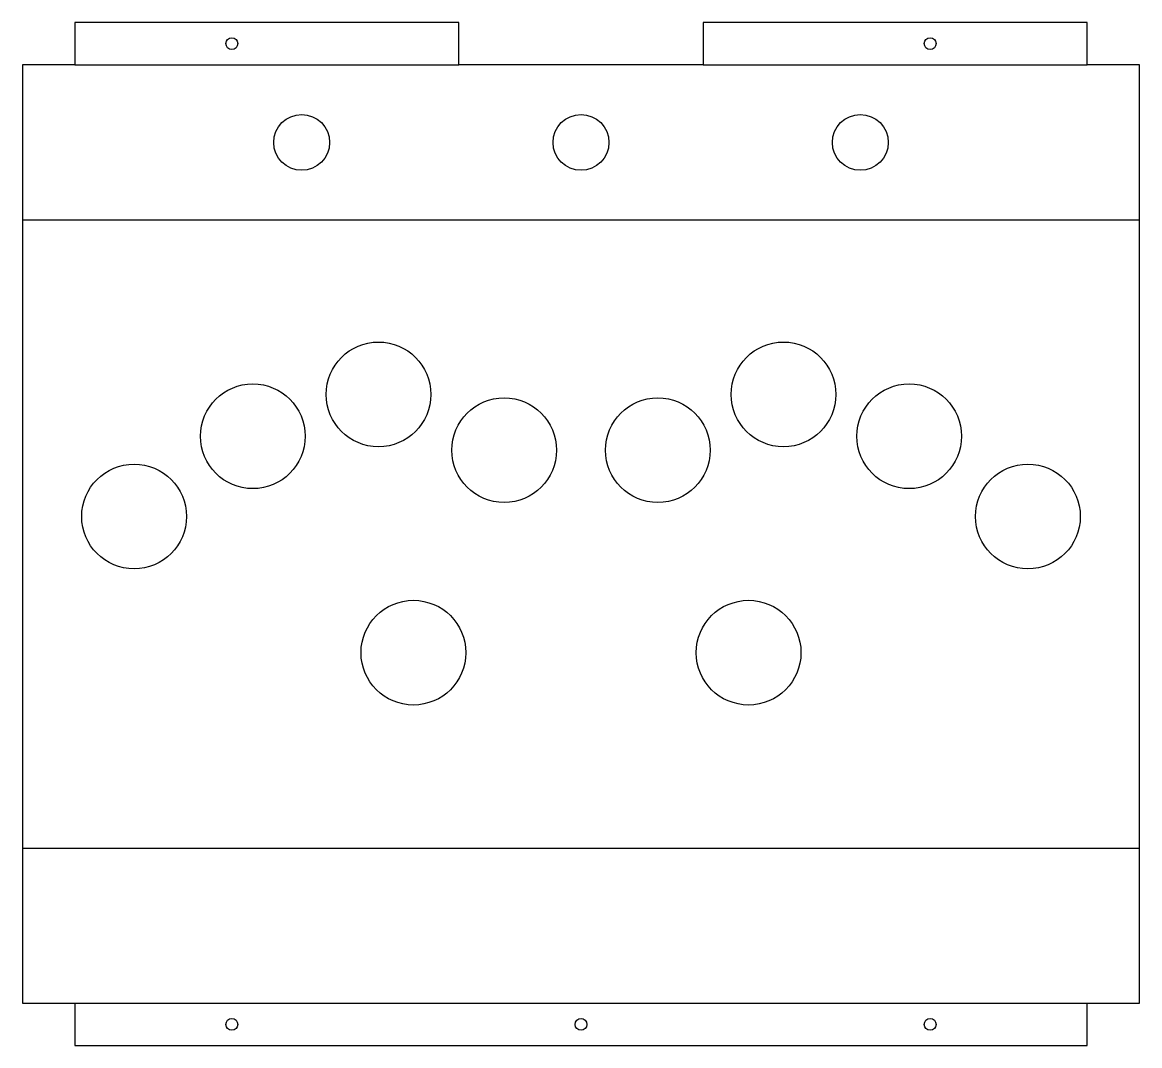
# Model space of a CAD drawing. Header units: metres. Extents: x 0 to 320, y -57 to 237.
import ezdxf

# ---------------------------------------------------------------- set-up
doc = ezdxf.new("R2010")
doc.units = ezdxf.units.M
for name, color, linetype in [('BEND_LINES', 1, 'Continuous'), ('CUT_HOLES', 3, 'Continuous'), ('CUT_OUTLINE', 7, 'Continuous')]:
    doc.layers.add(name, color=color, linetype=linetype)

msp = doc.modelspace()

# ---------------------------------------------------------------- linework, layer by layer
at = {"layer": 'BEND_LINES'}
for p, q in [((15, 224.4), (125, 224.4)), ((195, 224.4), (305, 224.4)), ((0, 180), (320, 180)), ((0, 0), (320, 0)), ((15, -44.4), (305, -44.4))]:
    msp.add_line(p, q, dxfattribs=at)
at = {"layer": 'CUT_HOLES'}
for centre, radius in [((60, 230.5), 1.7), ((260, 230.5), 1.7), ((80, 202.2), 8), ((160, 202.2), 8), ((240, 202.2), 8), ((102, 130), 15), ((218, 130), 15), ((66, 118), 15), ((254, 118), 15), ((138, 114), 15), ((182, 114), 15), ((32, 95), 15), ((288, 95), 15), ((112, 56), 15), ((208, 56), 15), ((60, -50.5), 1.7), ((160, -50.5), 1.7), ((260, -50.5), 1.7)]:
    msp.add_circle(centre, radius, dxfattribs=at)
at = {"layer": 'CUT_OUTLINE'}
msp.add_lwpolyline([(0, 0), (0, -44.4), (15, -44.4), (15, -56.6), (305, -56.6), (305, -44.4), (320, -44.4), (320, 0), (320, 180), (320, 224.4), (305, 224.4), (305, 236.6), (195, 236.6), (195, 224.4), (125, 224.4), (125, 236.6), (15, 236.6), (15, 224.4), (0, 224.4), (0, 180), (0, 0)], close=True, dxfattribs=at)

doc.saveas('drawing.dxf')
